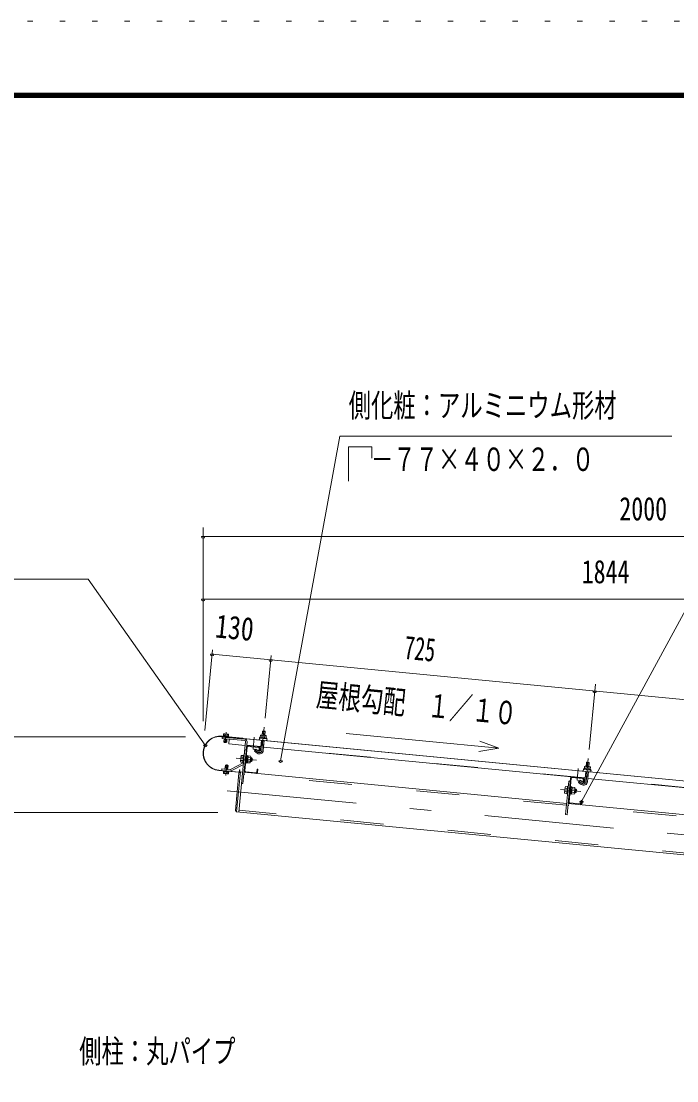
# Model space of a CAD drawing. Units: millimetres, scale not verified. Extents: x -26656 to 26658, y -10500 to 10500.
# Drawn here: x 15824 to 19474, y 4602 to 10500 of the extents above; entities that cross this region are included whole.
import ezdxf
from ezdxf.enums import TextEntityAlignment as Align

# ---------------------------------------------------------------- set-up
doc = ezdxf.new("R2010")
doc.units = ezdxf.units.MM
doc.header["$LTSCALE"] = 60
for name, pattern in [('USER2', [10, 4, -6]), ('USER3', [24, 12, -5, 2, -5]), ('USER4', [3, 0.5, -2.5])]:
    doc.linetypes.add(name, pattern=pattern)
for name, color, linetype, lineweight in [('0-6_2-02BOLD', 7, 'Continuous', 18), ('0-7_2-12HIDDEN', 3, 'USER2', 18), ('0-8_2-22CENTER', 3, 'USER3', 18), ('0-9_2-42THIN', 4, 'Continuous', 18), ('0-A_2-52DIM', 3, 'Continuous', 18), ('0-C_F-F1PAPER', 5, 'Continuous', 18), ('0-D_F-E_J_ADD', 5, 'USER4', 18)]:
    doc.layers.add(name, color=color, linetype=linetype, lineweight=lineweight)
doc.styles.add('ＭＳ ゴシック', font='')
doc.styles.get('ＭＳ ゴシック').set_extended_font_data('MS Gothic')

msp = doc.modelspace()

# ---------------------------------------------------------------- linework, layer by layer
at = {"layer": '0-6_2-02BOLD'}
for p, q in [((17167.11, 6548.23), (17182.04, 6546.8)), ((20865.18, 6141.83), (16941.57, 6519.63)), ((16955.75, 6518.26), (16955.41, 6514.65)), ((16956.54, 6523.45), (16957.37, 6532.15)), ((16967.87, 6487.21), (16969.59, 6505.24)), ((16970.34, 6513.21), (16970.69, 6516.82)), ((16970.91, 6522.08), (16971.74, 6530.78)), ((16982.78, 6512.01), (16983.14, 6515.62)), ((16983.01, 6514.38), (20865.06, 6140.58)), ((17035.39, 6098.44), (17073.12, 6490.26)), ((17073.11, 6490.25), (17062.06, 6375.47)), ((17156.9, 6442.23), (17162.19, 6497.13)), ((17163.03, 6512.36), (17164.26, 6525.11)), ((17177.12, 6495.69), (17171.83, 6440.78)), ((17180.42, 6523.56), (17179.19, 6510.81)), ((17068.72, 6444.59), (17076.68, 6443.83)), ((17082.29, 6460.37), (17069.45, 6326.98)), ((17158.71, 6461.05), (17079.08, 6468.71)), ((17145.39, 6458.31), (17086.66, 6463.97)), ((17121.98, 6436.62), (17137.85, 6425.3)), ((17148.99, 6453.94), (17147.36, 6437.02)), ((17174.53, 6468.85), (17159.6, 6470.29)), ((18962.86, 6287.32), (17173.64, 6459.61)), ((17059.71, 6371.94), (16989.63, 6334.38)), ((17058.94, 6384.74), (17046.99, 6385.9)), ((17048.79, 6404.57), (17060.74, 6403.42)), ((17079.27, 6387.19), (17084.73, 6391.69)), ((17085.21, 6396.66), (17079.75, 6392.17)), ((17098.27, 6380.96), (17083.83, 6382.35)), ((17085.63, 6401.02), (17100.07, 6399.64)), ((17104.92, 6379.7), (17106.83, 6399.6)), ((18971.26, 6374.51), (18986.2, 6373.08)), ((17035.82, 6319.43), (16923.34, 6330.25)), ((16923.46, 6331.5), (17035.94, 6320.67)), ((16957.33, 6322.95), (16956.5, 6314.25)), ((16970.87, 6312.89), (16971.7, 6321.58)), ((16993.41, 6327.32), (17060.91, 6363.51)), ((17038.67, 6322.91), (17039.75, 6334.11)), ((17064.7, 6319.4), (18860.9, 6146.45)), ((17073.05, 6322.62), (17131.78, 6316.96)), ((18961.05, 6268.5), (18966.34, 6323.4)), ((18967.19, 6338.64), (18968.41, 6351.39)), ((18981.27, 6321.97), (18975.99, 6267.06)), ((18984.58, 6349.83), (18983.35, 6337.08)), ((18872.88, 6270.87), (18880.84, 6270.1)), ((18886.45, 6286.64), (18873.61, 6153.26)), ((18949.54, 6284.58), (18890.82, 6290.24)), ((18926.13, 6262.9), (18942.01, 6251.58)), ((18951.51, 6263.3), (18953.14, 6280.22)), ((18978.69, 6295.12), (18963.76, 6296.57)), ((20767.02, 6113.6), (18977.8, 6285.89)), ((18863.1, 6211.02), (18851.15, 6212.17)), ((18852.94, 6230.85), (18864.9, 6229.7)), ((18881.87, 6197.29), (18877.88, 6197.67)), ((18883.43, 6213.46), (18888.88, 6217.96)), ((18889.36, 6222.94), (18883.9, 6218.44)), ((18885.77, 6237.85), (18890.75, 6237.37)), ((18902.42, 6207.23), (18887.98, 6208.62)), ((18889.78, 6227.3), (18904.22, 6225.91)), ((18906.01, 6226.36), (18910.99, 6225.88)), ((18909.07, 6205.97), (18913.16, 6209.34)), ((18868.86, 6145.68), (20665.05, 5972.73)), ((18877.21, 6148.89), (18935.93, 6143.24))]:
    msp.add_line(p, q, dxfattribs=at)
for points in [[(17164.99, 6526.31), (17167.11, 6548.23), (17168.47, 6549.36), (17180.91, 6548.16), (17182.04, 6546.8), (17179.93, 6524.86)], [(16941.69, 6520.87), (17057.91, 6509.68), (17057.79, 6508.44)], [(17069.38, 6503.67), (16942.97, 6515.84), (16942.2, 6507.88), (17068.62, 6495.71)], [(16976.87, 6531.56), (16952.48, 6533.89), (16950.19, 6532.84), (16949.36, 6524.14)], [(16954.65, 6506.68), (16952.94, 6488.64), (16955.19, 6485.92), (16965.15, 6484.96), (16967.87, 6487.21), (16952.94, 6488.64)], [(16976.87, 6531.56), (16978.92, 6530.1), (16978.1, 6521.4)], [(17071.01, 6468.36), (16979.43, 6477.17), (16982.02, 6504.05)], [(17081.08, 6489.49), (17058.71, 6257.19), (17050.75, 6257.95)], [(17187.28, 6510.03), (17188.5, 6522.78), (17186.46, 6524.23), (17158.46, 6526.93), (17156.18, 6525.89), (17154.95, 6513.15)], [(17146.56, 6437.51), (17130.69, 6448.83), (17121.98, 6436.62)], [(17147.36, 6437.02), (17151.34, 6436.64), (17152.97, 6453.56)], [(17061.64, 6412.76), (17049.69, 6413.92), (17047.67, 6411.08), (17044.65, 6379.73), (17046.09, 6376.56), (17058.04, 6375.41)], [(17061.78, 6372.55), (17057.8, 6372.93), (17061.88, 6415.24), (17065.86, 6414.86)], [(17073.73, 6371.4), (17077.71, 6371.02), (17081.79, 6413.32), (17077.8, 6413.7)], [(17081.62, 6411.58), (17086.6, 6411.1), (17082.86, 6372.28), (17077.88, 6372.75)], [(17082.93, 6373.01), (17097.37, 6371.62), (17099.39, 6374.45), (17102.41, 6405.81), (17100.97, 6408.97), (17086.53, 6410.36)], [(17101.86, 6400.08), (17106.83, 6399.6), (17110.21, 6395.51), (17109.01, 6383.07), (17104.92, 6379.7), (17099.95, 6380.18)], [(18969.15, 6352.58), (18971.26, 6374.51), (18972.63, 6375.64), (18985.07, 6374.44), (18986.2, 6373.08), (18984.08, 6351.14)], [(16986.79, 6333.81), (16940.94, 6338.22), (16940.17, 6330.25), (16986.02, 6325.84)], [(16978.89, 6320.9), (16978.05, 6312.2), (16975.75, 6311.15), (16951.37, 6313.48), (16949.32, 6314.94), (16950.14, 6323.64)], [(16973.28, 6335.11), (16975.3, 6356.4), (16960.37, 6357.82), (16958.34, 6336.55)], [(16960.37, 6357.82), (16963.1, 6360.07), (16973.05, 6359.12), (16975.3, 6356.4)], [(17044.3, 6321.37), (17036.11, 6314.62), (17016.2, 6107.82), (17022.95, 6099.64)], [(20825.85, 5733.46), (17022.95, 6099.64), (17044.3, 6321.37), (17056.74, 6320.17)], [(17039.75, 6334.11), (17040.99, 6334), (17039.91, 6322.8)], [(17136.14, 6320.56), (17137.77, 6337.48), (17141.76, 6337.1), (17140.13, 6320.18)], [(18991.43, 6336.31), (18992.66, 6349.06), (18990.61, 6350.52), (18962.62, 6353.21), (18960.33, 6352.17), (18959.11, 6339.42)], [(18882.47, 6287.02), (18862.87, 6083.47), (18854.9, 6084.23), (18872.87, 6270.87)], [(18926.13, 6262.9), (18934.84, 6275.11), (18950.71, 6263.79)], [(18957.12, 6279.83), (18955.49, 6262.91), (18951.51, 6263.3)], [(18865.79, 6239.04), (18853.84, 6240.19), (18851.82, 6237.36), (18848.8, 6206), (18850.24, 6202.84), (18862.19, 6201.68)], [(18865.94, 6198.82), (18861.96, 6199.21), (18866.03, 6241.51), (18870.02, 6241.13)], [(18881.87, 6197.29), (18885.94, 6239.59), (18881.96, 6239.98)], [(18890.75, 6237.37), (18887.01, 6198.56), (18882.03, 6199.04)], [(18906.56, 6232.08), (18903.55, 6200.73), (18901.52, 6197.89), (18887.09, 6199.29)], [(18906.56, 6232.08), (18905.13, 6235.25), (18890.68, 6236.64)], [(18913.16, 6209.34), (18914.37, 6221.79), (18910.99, 6225.88), (18909.07, 6205.97), (18904.1, 6206.45)], [(18940.3, 6146.84), (18941.92, 6163.75), (18945.91, 6163.37), (18944.28, 6146.45)]]:
    msp.add_lwpolyline(points, dxfattribs=at)
for points in [[(16979.29, 6521.29), (16978.9, 6517.3), (16947.79, 6520.27), (16948.17, 6524.25)], [(17151.21, 6513.5), (17150.82, 6509.53), (17190.64, 6505.69), (17191.02, 6509.67)], [(16980.45, 6324.77), (16980.07, 6320.79), (16948.96, 6323.75), (16949.34, 6327.73)], [(18955.36, 6339.78), (18995.18, 6335.94), (18994.79, 6331.96), (18954.98, 6335.8)]]:
    msp.add_lwpolyline(points, close=True, dxfattribs=at)
for centre, radius, start, end in [((16932.52, 6425.56), 95.75, 84.49997, 264.49997), ((16932.52, 6425.56), 94.5, 84.49997, 264.49997), ((16953.35, 6527.98), 5.79, 46.00594, 84.55217), ((16962.66, 6511.54), 21.27, 64.72084, 104.38129), ((16974.9, 6525.93), 5.79, 84.55217, 123.0836), ((17068.14, 6490.73), 5, 354.49998, 84.49997), ((17068.14, 6490.73), 13, 354.49998, 84.49997), ((17152.83, 6504.31), 5, 84.4998, 264.4998), ((17159.65, 6519.6), 7.19, 50.11574, 110.11574), ((17169.88, 6498.84), 26.87, 66.91203, 102.08795), ((17183.9, 6517.26), 7.19, 58.88425, 118.88425), ((17187.67, 6500.95), 5, 264.50061, 84.50061), ((17086.28, 6459.98), 8, 84.4973, 174.4973), ((17086.28, 6459.98), 4, 84.4973, 174.4973), ((17150.37, 6442.85), 21.56, 234.5, 354.5), ((17145.01, 6454.32), 4, 354.5092, 84.50122), ((17145.01, 6454.32), 8, 354.50143, 84.50122), ((17150.37, 6442.85), 6.57, 234.5, 354.5), ((17051.96, 6380.7), 7.19, 133.77223, 174.49905), ((17072.18, 6392.9), 26.15, 153.47365, 195.52446), ((17054.66, 6408.72), 7.19, 174.49905, 215.22588), ((17057.58, 6375.9), 4.5, 298.20261, 313.75566), ((17092.4, 6376.81), 7.19, 354.49905, 35.22588), ((17074.88, 6392.64), 26.15, 333.47365, 15.52446), ((17095.1, 6404.83), 7.19, 313.77223, 354.49905), ((16953.34, 6319.11), 5.79, 264.55217, 303.0836), ((16965.59, 6333.5), 21.27, 244.72084, 284.38129), ((16974.89, 6317.05), 5.79, 226.00594, 264.55217), ((16987.27, 6338.78), 13, 264.49997, 298.1879), ((16987.27, 6338.78), 5, 264.49997, 298.18448), ((17036.18, 6323.15), 3.75, 264.49997, 354.49997), ((17036.18, 6323.15), 2.5, 264.49997, 354.49997), ((17073.43, 6326.6), 8, 174.4973, 264.48845), ((17073.43, 6326.6), 4, 174.4973, 264.48845), ((17132.16, 6320.94), 8, 264.49953, 354.50208), ((17132.16, 6320.94), 4, 264.49953, 354.5092), ((18956.99, 6330.59), 5, 84.4998, 264.4998), ((18963.8, 6345.87), 7.19, 50.11574, 110.11574), ((18974.04, 6325.12), 26.87, 66.91203, 102.08795), ((18988.05, 6343.54), 7.19, 58.88425, 118.88425), ((18991.83, 6327.23), 5, 264.50061, 84.50061), ((18890.43, 6286.26), 8, 84.4973, 174.4973), ((18890.43, 6286.26), 4, 84.4973, 174.4973), ((18954.52, 6269.13), 21.56, 234.5, 354.5), ((18949.16, 6280.6), 4, 354.5092, 84.50122), ((18949.16, 6280.6), 8, 354.50143, 84.50122), ((18954.52, 6269.13), 6.57, 234.5, 354.5), ((18856.12, 6206.98), 7.19, 133.77223, 174.49905), ((18876.34, 6219.17), 26.15, 153.47365, 195.52446), ((18858.82, 6235), 7.19, 174.49905, 215.22588), ((18879.03, 6218.91), 26.15, 333.47365, 15.52446), ((18896.56, 6203.08), 7.19, 354.49905, 35.22588), ((18899.25, 6231.1), 7.19, 313.77223, 354.49905), ((18877.58, 6152.87), 8, 174.4973, 264.48845), ((18877.58, 6152.87), 4, 174.4973, 264.48845), ((18936.32, 6147.22), 8, 264.49953, 354.50208), ((18936.32, 6147.22), 4, 264.49953, 354.5092)]:
    msp.add_arc(centre, radius, start, end, dxfattribs=at)
at = {"layer": '0-7_2-12HIDDEN'}
for p, q in [((17071.12, 6469.6), (16979.55, 6478.42)), ((17158.83, 6462.29), (17079.2, 6469.95)), ((18962.98, 6288.57), (17173.76, 6460.85)), ((18859.89, 6136), (17063.69, 6308.95)), ((20767.14, 6114.85), (18977.92, 6287.13)), ((20664.04, 5962.27), (18867.85, 6135.23)), ((20826.86, 5743.91), (17036.4, 6108.89))]:
    msp.add_line(p, q, dxfattribs=at)
at = {"layer": '0-8_2-22CENTER'}
for p, q in [((17176.77, 6570.31), (17164.36, 6441.51)), ((16959.87, 6482.7), (16965.69, 6543.16)), ((17114.83, 6448.69), (17121.19, 6514.89)), ((17142.21, 6431.41), (17118.29, 6448.46)), ((17021.27, 6397.8), (17134.49, 6386.89)), ((18980.92, 6396.58), (18968.52, 6267.78)), ((16968.37, 6362.33), (16962.55, 6301.88)), ((18918.98, 6274.97), (18925.35, 6341.16)), ((18946.36, 6257.68), (18922.44, 6274.74)), ((16971.41, 6216.49), (20836.53, 5844.33)), ((18938.65, 6213.17), (18825.42, 6224.08))]:
    msp.add_line(p, q, dxfattribs=at)
for centre in [(17150.37, 6442.85), (18954.52, 6269.13)]:
    msp.add_arc(centre, 14.06, 234.5, 354.5, dxfattribs=at)
at = {"layer": '0-9_2-42THIN'}
for p, q in [((17168.47, 6549.36), (17166.24, 6526.19)), ((17178.68, 6524.98), (17180.91, 6548.16)), ((16954.74, 6486.46), (16956.65, 6506.49)), ((16957.41, 6514.45), (16957.75, 6518.07)), ((16967.6, 6505.43), (16965.69, 6485.41)), ((16968.71, 6517.01), (16968.36, 6513.4)), ((17160.85, 6470.17), (17163.43, 6497.01)), ((17159.15, 6465.64), (17160.84, 6470.17)), ((17107.65, 6381.95), (17100.18, 6382.67)), ((17101.62, 6397.6), (17109.09, 6396.88)), ((18972.63, 6375.64), (18970.39, 6352.46)), ((18982.84, 6351.26), (18985.07, 6374.44)), ((16962.55, 6359.63), (16960.33, 6336.35)), ((16971.28, 6335.3), (16973.5, 6358.58)), ((18911.8, 6208.22), (18904.34, 6208.94)), ((18905.78, 6223.87), (18913.24, 6223.15))]:
    msp.add_line(p, q, dxfattribs=at)
for points in [[(17175.87, 6495.81), (17173.29, 6468.97), (17174.09, 6464.2)], [(18963.31, 6291.92), (18965, 6296.44), (18967.58, 6323.28)], [(18980.03, 6322.09), (18977.44, 6295.25), (18978.24, 6290.48)]]:
    msp.add_lwpolyline(points, dxfattribs=at)
at = {"layer": '0-A_2-52DIM'}
for p, q in [((18942.96, 6156.37), (20046.83, 8189.93)), ((16836.84, 7682.47), (16836.84, 6603.74)), ((16846.84, 7632.46), (16826.84, 7632.46)), ((21836.83, 7632.46), (16836.84, 7632.46)), ((16846.84, 7282.46), (16826.84, 7282.46)), ((21836.83, 7282.47), (16836.84, 7282.47)), ((16845.98, 6551.99), (16889.21, 7000.9)), ((16896.92, 6977.09), (16876.92, 6977.09)), ((16886.92, 6977.09), (20821.22, 6598.25)), ((17215.2, 6969.51), (17181.56, 6620.08)), ((17222.91, 6945.7), (17202.91, 6945.7)), ((18985.71, 6446.36), (19020.66, 6809.3)), ((19027.07, 6771.97), (19007.07, 6771.97)), ((16738.94, 6517.43), (15009.34, 6517.43)), ((18377.21, 6493.61), (18482.58, 6454.21)), ((16858.79, 6470.46), (16838.79, 6470.46)), ((17278.28, 6384.25), (17258.28, 6384.25)), ((18952.96, 6156.37), (18932.96, 6156.37)), ((16918.46, 6094.92), (15359.34, 6094.92))]:
    msp.add_line(p, q, dxfattribs=at)
for points in [[(17268.28, 6384.25), (17596.84, 8189.93), (19446.84, 8189.93)], [(17775.62, 8066.98), (17775.62, 8131.37), (17646.84, 8131.37), (17646.84, 7939.93)], [(13596.84, 7394.93), (16196.83, 7394.93), (16848.79, 6470.46)], [(17633, 6536.01), (18482.58, 6454.21), (18371.62, 6435.64)]]:
    msp.add_lwpolyline(points, dxfattribs=at)
for centre in [(16836.84, 7632.46), (16836.84, 7282.46), (16886.92, 6977.09), (17212.91, 6945.7), (19017.07, 6771.97), (16848.79, 6470.46), (17268.28, 6384.25), (18942.96, 6156.37)]:
    msp.add_arc(centre, 10, 180, 0, dxfattribs=at)
at = {"layer": '0-C_F-F1PAPER'}
for points in [[(26158.25, -10000), (26158.25, 10100), (-2541.75, 10100), (-2541.75, -10000)], [(26155.74, -9997.5), (26155.74, 10097.5), (-2539.25, 10097.5), (-2539.25, -9997.5)], [(26153.24, -9995), (-2536.75, -9995), (-2536.75, 10095), (26153.24, 10095)], [(26150.74, -9992.5), (26150.74, 10092.5), (-2534.25, 10092.5), (-2534.25, -9992.5)], [(26148.25, -9990), (-2531.75, -9990), (-2531.75, 10090), (26148.25, 10090)], [(26145.75, -9987.5), (26145.75, 10087.5), (-2529.25, 10087.5), (-2529.25, -9987.5)], [(26143.24, -9985), (-2526.75, -9985), (-2526.75, 10085), (26143.24, 10085)], [(26140.75, -9982.5), (26140.75, 10082.5), (-2524.25, 10082.5), (-2524.25, -9982.5)], [(26138.24, -9980), (26138.24, 10080), (-2521.75, 10080), (-2521.75, -9980)], [(26135.75, -9977.5), (26135.75, 10077.5), (-2519.25, 10077.5), (-2519.25, -9977.5)], [(26133.25, -9975), (-2516.75, -9975), (-2516.75, 10075), (26133.25, 10075)]]:
    msp.add_lwpolyline(points, close=True, dxfattribs=at)
at = {"layer": '0-D_F-E_J_ADD'}
msp.add_lwpolyline([(26658.25, -10500), (-3041.75, -10500), (-3041.75, 10500), (26658.25, 10500)], close=True, dxfattribs=at)

# ---------------------------------------------------------------- texts
at = {"layer": '0-A_2-52DIM', "color": 7, "style": 'ＭＳ ゴシック'}
for s, width, p in [('側化粧：アルミニウム形材', 0.7, (17646.84, 8257.7)), ('\u3000－７７×４０×２．０', 0.7, (17646.84, 7957.69)), ('2000', 0.75, (19153.8, 7682.46)), ('1844', 0.75, (18944.28, 7332.46)), ('側柱：丸パイプ', 0.7, (16146.84, 4662.69))]:
    msp.add_text(s, height=130.2, dxfattribs=dict(at, width=width)).set_placement(p, align=Align.BOTTOM_LEFT)
for s, width, p in [('130', 0.8, (16896.57, 7031.67)), ('725', 0.65, (17947.75, 6912.61)), ('屋根勾配\u3000１／１０', 0.7, (17458.47, 6649.91))]:
    msp.add_text(s, height=130.2, rotation=354.5, dxfattribs=dict(at, width=width)).set_placement(p, align=Align.BOTTOM_LEFT)

doc.saveas('drawing.dxf')
